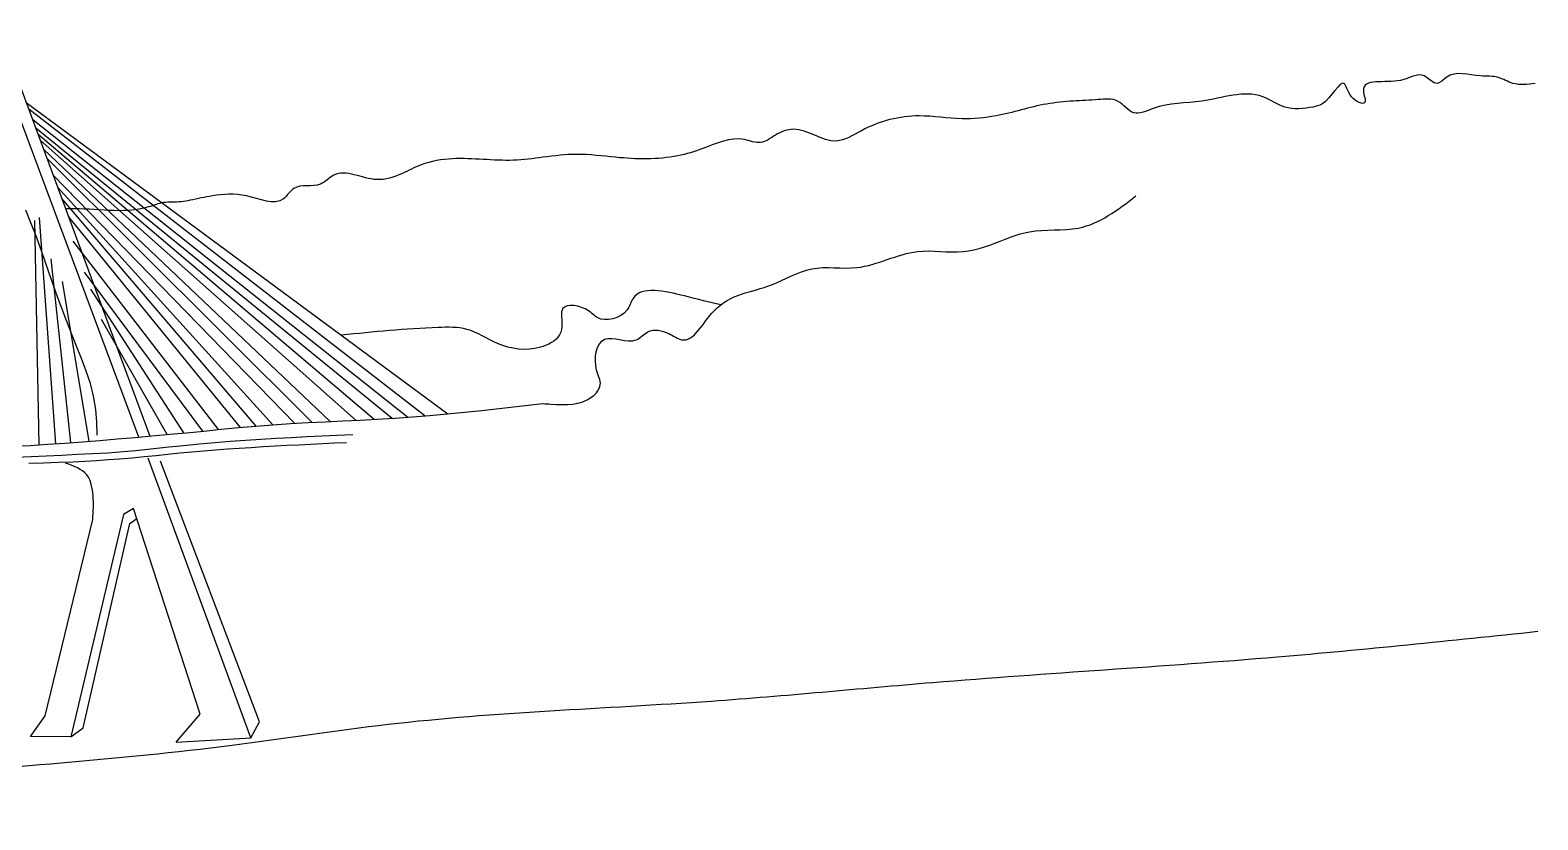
# Model space of a CAD drawing. Header units: millimetres. Extents: x -11 to 7000, y -4 to 4538.
# Drawn here: x 4433 to 7000, y 1586 to 2932 of the extents above; entities that cross this region are included whole.
import ezdxf

# ---------------------------------------------------------------- set-up
doc = ezdxf.new("R2010")
doc.units = ezdxf.units.MM
doc.layers.get('0').update_dxf_attribs({"color": 1})

msp = doc.modelspace()

# ---------------------------------------------------------------- linework, layer by layer
for points in [[(4617.5, 2238.7), (4358.6, 2932), (4383.4, 2923.9), (4636.5, 2240.4)], [(4425.9, 2808.9), (5143.7, 2278.3)], [(5104.8, 2274.9), (4430.2, 2797.3)], [(5074.9, 2272.5), (4437, 2779)], [(5048.9, 2270.6), (4442.1, 2765.1)], [(5018.6, 2268.8), (4446.3, 2754.1)], [(4987.5, 2267.2), (4449.8, 2744.6)], [(4943.5, 2265.1), (4455.3, 2729.5)], [(4913, 2263.7), (4461.3, 2713.4)], [(4882.4, 2262.1), (4472.2, 2684.1)], [(4845.9, 2259.7), (4479.7, 2663.8)], [(4817.5, 2257.5), (4486.5, 2645.4)], [(4546.4, 2241.8), (4546, 2264.2), (4544.5, 2285.4), (4540.6, 2308.3), (4535, 2329.9), (4527.9, 2351.1), (4519.9, 2372.3), (4511.5, 2393.3), (4503.8, 2412.3), (4494.8, 2435.4), (4486.9, 2456.5), (4479.3, 2477.6), (4471.8, 2498.8), (4464.4, 2519.9), (4457, 2541), (4449.5, 2562), (4441.9, 2582.9), (4433.9, 2603.7), (4425.2, 2625.4)], [(4447.8, 2225.5), (4440.4, 2607.9)], [(4476.2, 2227.4), (4448.3, 2612.7)], [(4790.5, 2255.1), (4498, 2614.4)], [(4753.2, 2251.5), (4505.8, 2572.5)], [(4501.8, 2229.2), (4468.5, 2542.1)], [(4726.6, 2248.9), (4525.2, 2519.7)], [(4533.2, 2231.6), (4487.6, 2503.8)], [(4694.1, 2245.7), (4535.9, 2490.7)], [(4665.6, 2243), (4554.2, 2439)], [(4403, 2223), (4432.7, 2224.6), (4462.3, 2226.4), (4491.9, 2228.5), (4521.5, 2230.7), (4551, 2233.1), (4580.6, 2235.5), (4611.5, 2238.2), (4639.7, 2240.6), (4676.6, 2244), (4698.8, 2246.1), (4728.3, 2249), (4757.9, 2252), (4787.4, 2254.8), (4816.9, 2257.4), (4853.3, 2260.3), (4876.1, 2261.7), (4905.7, 2263.3), (4935.4, 2264.8), (4965, 2266.1), (4994.6, 2267.5), (5032.4, 2269.6), (5053.9, 2270.9), (5083.4, 2273.1), (5113, 2275.5), (5142.5, 2278.2), (5172.1, 2281.1), (5201.6, 2284.2), (5231.1, 2287.4), (5260.6, 2290.7), (5290.1, 2294), (5305.4, 2295.8)], [(4408.1, 2204.5), (4434.2, 2205.8), (4459.8, 2206.9), (4486.4, 2208.1), (4512.6, 2209.3), (4538.7, 2210.6), (4564.8, 2212.1), (4590.8, 2214), (4612.3, 2215.9), (4642.9, 2219.1), (4668.8, 2222), (4682.2, 2223.4), (4720.8, 2227.3), (4746.9, 2229.6), (4772.9, 2231.6), (4799, 2233.5), (4825.1, 2235.2), (4851.2, 2236.8), (4877.3, 2238.2), (4903.4, 2239.6), (4929.5, 2240.9), (4955.6, 2242.1), (4981.8, 2243.3)], [(4505.1, 2196.6), (4525.4, 2197.7), (4545.7, 2198.9), (4566, 2200.2), (4584.5, 2201.6), (4606.5, 2203.5), (4626.7, 2205.5), (4646.9, 2207.5), (4667.1, 2209.6), (4687.5, 2211.7), (4707.6, 2213.5), (4727.8, 2215.3), (4748.1, 2216.9), (4768.3, 2218.4), (4788.6, 2219.9), (4808.9, 2221.2), (4829.2, 2222.4), (4849.5, 2223.6), (4869.8, 2224.7), (4890.1, 2225.7), (4910.4, 2226.7), (4930.7, 2227.7), (4951, 2228.7), (4971.3, 2229.6)], [(4430.3, 2194.2), (4455.3, 2195), (4480.2, 2195.8), (4505.1, 2196.6)], [(4539.2, 2098.1), (4539.4, 2103.2), (4539.7, 2108.2), (4539.9, 2113.4), (4540.1, 2118.5), (4540.1, 2123.7), (4540.1, 2128.9), (4539.9, 2134.2), (4539.8, 2137.3), (4539.1, 2145), (4538.3, 2150.4), (4537.2, 2155.7), (4535.8, 2160.8), (4534, 2165.6), (4531.8, 2170.1), (4529.1, 2174.1), (4525.7, 2177.8), (4521.9, 2180.9), (4517.7, 2183.7), (4513.1, 2186.2), (4508.3, 2188.5), (4503.2, 2190.5), (4498.1, 2192.4), (4492.8, 2194.3)], [(4681.3, 1718.7), (4808.1, 1726), (4633.3, 2202.7)], [(4808.1, 1726), (4823.2, 1753.3), (4654.2, 2197.6)], [(4681.3, 1718.7), (4721.9, 1766.8), (4608.6, 2117.1), (4591.6, 2106.7), (4501.8, 1728.1), (4522.6, 1743.2), (4602, 2091.6), (4614.2, 2099.8)], [(4501.8, 1728.1), (4433.3, 1728.4), (4458, 1763.5), (4539.2, 2098.1)]]:
    msp.add_lwpolyline(points)
for points, knots in [([(6995.5, 2841.3), (6982.5, 2839.6), (6960.3, 2836.6), (6932, 2854.9), (6893.2, 2851.3), (6854.3, 2866), (6827.2, 2833.7), (6801.7, 2865.8), (6763.7, 2834.4), (6689.5, 2854), (6713, 2799.7), (6676.7, 2816.4), (6670.6, 2861.7), (6643.7, 2806.5), (6607.3, 2798.8), (6569.6, 2794.8), (6514.8, 2836.1), (6432.6, 2804.6), (6362.7, 2809.8), (6309.8, 2781.9), (6286.9, 2817.6), (6247.4, 2812.7), (6208, 2811.6), (6148.7, 2805.9), (6087.9, 2785.1), (6014.4, 2778), (5936.8, 2792), (5864.3, 2773.5), (5796.7, 2728.6), (5746.2, 2772.8), (5702.3, 2755.3), (5677.3, 2735.2), (5633.8, 2754.7), (5586.8, 2732.1), (5516.2, 2710.5), (5442.4, 2712.6), (5366.4, 2723.1), (5308.3, 2715.7), (5237.9, 2706.4), (5168.5, 2717.4), (5103.1, 2707.1), (5063.8, 2685.3), (5013.9, 2668.6), (4960, 2701.8), (4924, 2660.2), (4883.6, 2673.7), (4857.9, 2627.7), (4800.4, 2655.8), (4749.3, 2651.8), (4712.5, 2643.6), (4685, 2638.1), (4660.5, 2640.7), (4600.2, 2615.5), (4542.1, 2629.4), (4495, 2627.5), (4493.1, 2627.4)], [0, 0, 0, 0, 37.828431, 64.987495, 95.354976, 153.413251, 171.59504, 197.555339, 238.607878, 304.076818, 324.395349, 349.230314, 375.181313, 426.909868, 442.858597, 490.774543, 532.514254, 636.187988, 720.35902, 754.00413, 788.297513, 821.178862, 864.125013, 909.79812, 997.880926, 1056.103062, 1129.411413, 1230.942756, 1277.302671, 1353.165652, 1385.063196, 1413.254975, 1441.449984, 1513.663906, 1558.349507, 1664.299072, 1730.06177, 1788.283907, 1838.972975, 1942.401279, 1996.983096, 2033.086812, 2077.128172, 2150.652888, 2177.92561, 2223.944964, 2248.90198, 2312.15049, 2370.154041, 2408.730523, 2424.070367, 2454.196903, 2480.631581, 2616.188711, 2621.866553, 2621.866553, 2621.866553, 2621.866553]), ([(5305.4, 2295.8), (5310, 2295.5), (5314.6, 2295.2), (5319.2, 2294.9), (5344.6, 2293.4), (5378.5, 2291.3), (5408.9, 2328.1), (5389.6, 2359.8), (5401.1, 2425.5), (5459.1, 2391.5), (5485.9, 2425.1), (5517.6, 2418.8), (5557.7, 2389.6), (5600.1, 2481.9), (5686.4, 2486.5), (5762.6, 2535.4), (5852.1, 2517.2), (5932.5, 2565.2), (6021.5, 2547.2), (6083.2, 2572.5), (6146.5, 2595.5), (6230.4, 2584.3), (6284.6, 2625.8), (6315.7, 2649.6)], [-12.962605, -12.962605, -12.962605, -12.962605, 0, 0, 0, 71.670997, 95.901263, 121.933958, 176.298885, 230.011367, 254.247631, 290.187954, 314.676667, 388.460666, 495.899042, 569.60848, 646.505131, 753.262702, 831.183505, 905.815129, 948.778994, 1032.578926, 1144.756612, 1144.756612, 1144.756612, 1144.756612]), ([(5608.5, 2464), (5589.7, 2468.5), (5541.7, 2480.2), (5463.5, 2499.7), (5448.7, 2443), (5403.6, 2431.9), (5380.2, 2461.2), (5332, 2469.4), (5339.8, 2433.4), (5334.9, 2405.5), (5289.7, 2383), (5231.3, 2391.2), (5180.6, 2426.9), (5087.3, 2424.8), (5016.9, 2417.8), (4962.5, 2412.3)], [27.308618, 27.308618, 27.308618, 27.308618, 88.872387, 176.371364, 198.967826, 251.064492, 269.807447, 314.14531, 338.370336, 358.802256, 397.64088, 470.57052, 528.516041, 577.056058, 742.585165, 742.585165, 742.585165, 742.585165]), ([(7000.1, 1907.2), (6852.2, 1891.6), (6509.3, 1855.6), (6039.2, 1829.1), (5535.5, 1779.1), (5135.5, 1767.4), (4672.3, 1693.8), (4203.6, 1665.3), (3781.6, 1609.8), (3552.1, 1590), (3506.7, 1586.5)], [0, 0, 0, 0, 446.036392, 1034.238854, 1412.09502, 1964.432884, 2232.364115, 2817.620216, 3371.730339, 3508.629549, 3508.629549, 3508.629549, 3508.629549])]:
    msp.add_open_spline(points, degree=3, knots=knots)

doc.saveas('drawing.dxf')
